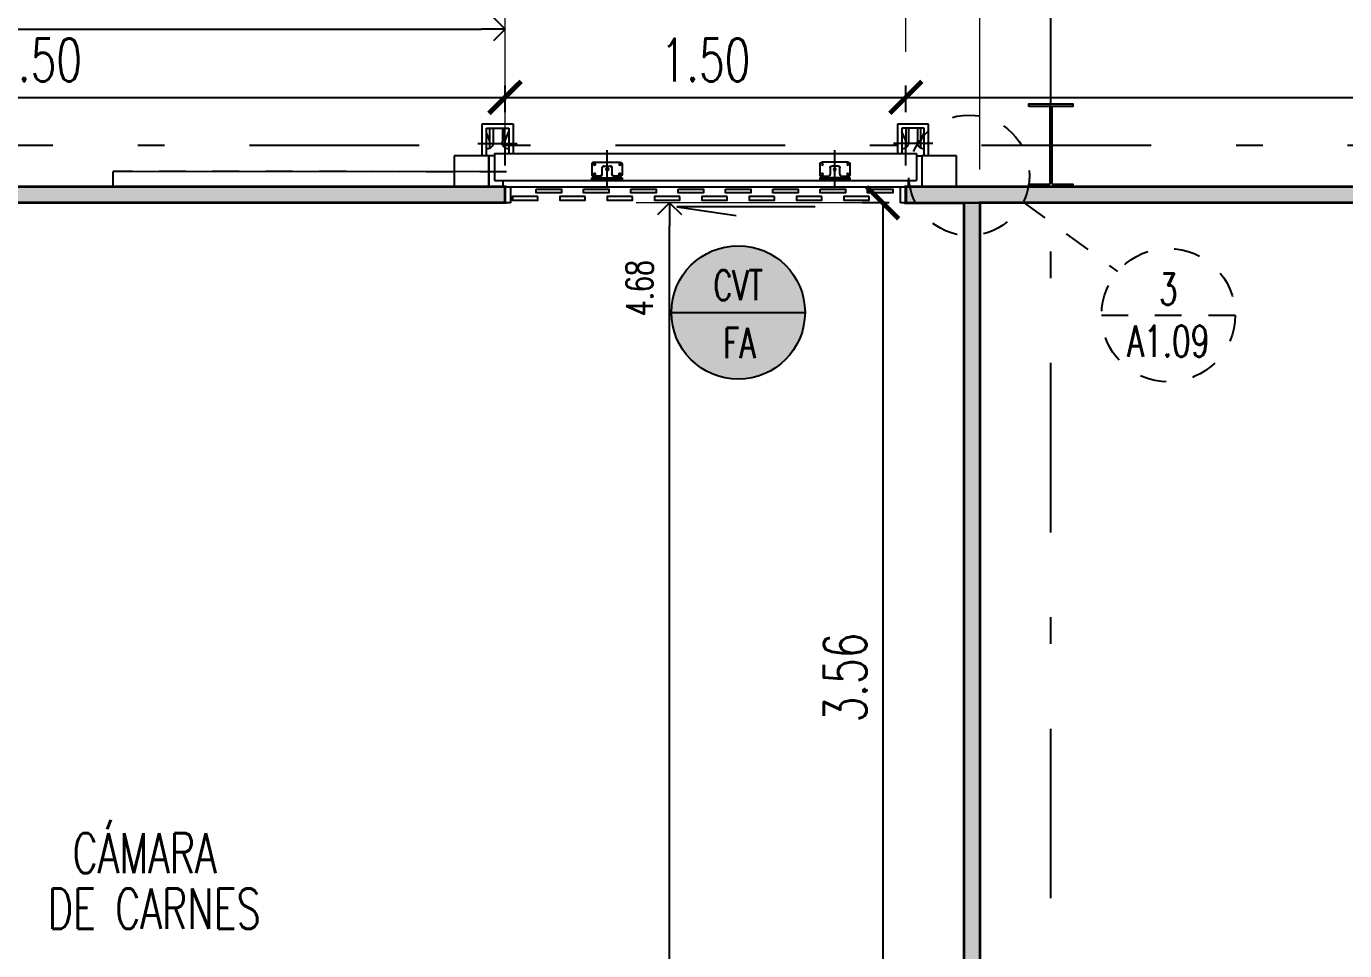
# Model space of a CAD drawing. Header units: millimetres. Extents: x -579 to 213, y -67 to 509.
# Drawn here: x -40.965 to -36.032, y 26.384 to 29.846 of the extents above; entities that cross this region are included whole.
import ezdxf
from ezdxf.enums import TextEntityAlignment as Align
from ezdxf.xclip import XClip

# ---------------------------------------------------------------- set-up
doc = ezdxf.new("R2010")
doc.units = ezdxf.units.MM
doc.header["$LTSCALE"] = 0.1
for name, pattern in [('HIDDEN', [0.375, 0.25, -0.125]), ('HIDDEN2', [0.1875, 0.125, -0.0625]), ('X REF - ANELO INST bind$0$X REF - ANELO$0$DASHDOT2', [12.7, 6.35, -3.175, 0, -3.175]), ('X REF - ANELO INST bind$0$X REF - ANELO$0$PLANO BASE ROCA II-2$0$HIDDEN', [0.375, 0.25, -0.125])]:
    doc.linetypes.add(name, pattern=pattern)
for name, color, linetype in [('00 - Carpintería Camara', 161, 'Continuous'), ('00 - EJE-DIST -X-  MUROS', 92, 'Continuous'), ('00 - EJE-DIST -Y- MUROS', 10, 'Continuous'), ('02 PCM Panel Media Tº', 132, 'Continuous'), ('A-CARPINTERIA CAMARA', 161, 'Continuous'), ('A-HATCH BLANCO', 255, 'Continuous'), ('A_SIMB_GRAL', 3, 'Continuous'), ('CARP Cámara', 161, 'Continuous'), ('X REF - ANELO INST bind$0$X REF - ANELO$0$A-CAMARA', 7, 'Continuous'), ('X REF - ANELO INST bind$0$X REF - ANELO$0$C-CÁMARA', 161, 'Continuous'), ('X REF - ANELO INST bind$0$X REF - ANELO$0$C-METALICA', 8, 'Continuous'), ('X REF - ANELO INST bind$0$X REF - ANELO$0$H-HATCH PANEL  6', 132, 'Continuous'), ('X REF - ANELO INST bind$0$X REF - ANELO$0$MET-COLUMNA METALICA', 7, 'Continuous'), ('X REF - ANELO INST bind$0$X REF - ANELO$0$MET-EJE CABRIADAS', 8, 'X REF - ANELO INST bind$0$X REF - ANELO$0$DASHDOT2'), ('X REF - ANELO INST bind$0$X REF - ANELO$0$R-NOMBRE LOCAL', 7, 'Continuous')]:
    doc.layers.add(name, color=color, linetype=linetype)
doc.styles.add('ROMANS', font='romans.shx', dxfattribs={"width": 0.7})
doc.styles.add('VAUX', font='romans.shx', dxfattribs={"width": 0.85})
doc.styles.add('X REF - ANELO INST bind$0$X REF - ANELO$0$VAUX', font='romans.shx', dxfattribs={"width": 0.85})
doc.dimstyles.new('COTA 1-100', dxfattribs={"dimtxt": 0.16, "dimasz": 0.12, "dimexe": 0.08, "dimexo": 0.08, "dimgap": 0.06, "dimtad": 1, "dimzin": 0, "dimdsep": 46, "dimtxsty": 'ROMANS', "dimblk": 'ARCHTICK', "dimcen": 0, "dimclrd": 256, "dimclre": 8, "dimclrt": 256, "dimadec": 0, "dimazin": 0, "dimtfac": 1, "dimtofl": 0, "dimtmove": 0, "dimatfit": 3, "dimldrblk": 'ARCHTICK', "dimfxl": 1, "dimtolj": 1, "dimtzin": 0, "dimlwd": -1, "dimlwe": -1, "dimarcsym": 0})
doc.dimstyles.new('Cotas Replanteo', dxfattribs={"dimscale": 2.5, "dimtxt": 0.04, "dimasz": 0.035, "dimexe": 0.05, "dimexo": 0.05, "dimgap": 0.025, "dimtad": 1, "dimjust": 2, "dimzin": 0, "dimdsep": 46, "dimtxsty": 'ROMANS', "dimblk1": 'DOT', "dimblk2": 'OPEN90', "dimsah": 1, "dimcen": 0.12, "dimse1": 1, "dimclrd": 256, "dimclre": 256, "dimclrt": 256, "dimadec": 0, "dimazin": 0, "dimtfac": 1, "dimtix": 1, "dimtmove": 0, "dimatfit": 2, "dimldrblk": 'OPEN90', "dimfxl": 0.05, "dimtolj": 1, "dimtzin": 0, "dimlwe": 9, "dimarcsym": 1})

# ---------------------------------------------------------------- blocks, each defined once
blk = doc.blocks.new('X REF - ANELO INST bind$0$X REF - ANELO$0$CMETP')
at = {"layer": 'X REF - ANELO INST bind$0$X REF - ANELO$0$MET-COLUMNA METALICA'}
blk.add_hatch(color=256, dxfattribs=at).paths.add_polyline_path([(-0.0825, 0), (-0.0825, 0.0097), (-0.0073, 0.0097, 0.414214), (-0.0029, 0.0141), (-0.0029, 0.2958, 0.414214), (-0.0073, 0.3002), (-0.0825, 0.3002), (-0.0825, 0.31), (0.0825, 0.31), (0.0825, 0.3002), (0.0073, 0.3002, 0.414214), (0.0029, 0.2958), (0.0029, 0.0141, 0.414214), (0.0073, 0.0097), (0.0825, 0.0097), (0.0825, 0)])
blk.add_lwpolyline([(0.0825, 0.3002), (0.0825, 0.31), (-0.0825, 0.31), (-0.0825, 0.3002), (-0.0073, 0.3002, -0.414214), (-0.0029, 0.2958), (-0.0029, 0.0141, -0.414214), (-0.0073, 0.0097), (-0.0825, 0.0097), (-0.0825, 0), (0.0825, 0), (0.0825, 0.0097), (0.0073, 0.0097, -0.414214), (0.0029, 0.0141), (0.0029, 0.2958, -0.414214), (0.0073, 0.3002)], format="xyb", close=True, dxfattribs=at)
blk = doc.blocks.new('X REF - ANELO INST bind$0$X REF - ANELO$0$P Cam Corred 150')
at = {"layer": 'X REF - ANELO INST bind$0$X REF - ANELO$0$A-CAMARA'}
for p, q in [((0.0599, 1.86), (0.0599, 1.66)), ((-0.0001, 1.66), (0.0599, 1.66)), ((0.0599, 0.16), (-0.0001, 0.16)), ((0.0599, -0.04), (0.0599, 0.16))]:
    blk.add_line(p, q, dxfattribs=at)
at = {"layer": 'X REF - ANELO INST bind$0$X REF - ANELO$0$C-CÁMARA'}
for p, q in [((0.0599, 1.7205), (0.0599, 1.85)), ((0.0599, 1.85), (0.1756, 1.85)), ((0.1756, 1.85), (0.1757, 1.7205)), ((0.1757, 1.745), (0.2947, 1.745)), ((0.1757, 1.729), (0.2788, 1.729)), ((0.2219, 1.7613), (0.2219, 1.6142)), ((0.2301, 1.7163), (0.2621, 1.729)), ((0.2788, 1.729), (0.2788, 1.6452)), ((0.2947, 1.745), (0.2948, 1.6292)), ((0.1757, 1.7205), (0.0599, 1.7205)), ((0.1757, 1.7205), (0.0599, 1.7205)), ((0.06, 0.1519), (0.0599, 1.7082)), ((0.1844, 1.7), (0.0836, 1.7)), ((0.0837, 0.12), (0.0836, 1.7)), ((0.1757, 1.7), (0.1757, 1.7205)), ((0.1845, 0.12), (0.1844, 1.7)), ((0.2043, 1.7163), (0.2788, 1.7163)), ((0.2788, 1.7041), (0.2287, 1.7041)), ((0.0599, 1.66), (-0.0001, 1.66)), ((-0.0001, 1.66), (-0.0001, 1.64)), ((-0.0001, 1.64), (0.0599, 1.64)), ((0.0836, 1.6682), (0.0599, 1.6682)), ((0.0599, 1.64), (0.0599, 1.66)), ((0.2788, 1.6452), (0.1844, 1.6452)), ((0.2948, 1.6292), (0.1844, 1.6292)), ((0.2061, 1.6608), (0.2788, 1.6608)), ((0.2788, 1.6701), (0.2287, 1.6701)), ((0.2287, 1.6608), (0.2662, 1.6452)), ((0.0872, 1.3383), (0.0872, 1.4515)), ((0.0872, 1.4515), (0.0931, 1.4515)), ((0.0931, 1.4515), (0.0931, 1.4285)), ((0.0991, 1.4176), (0.0991, 1.4442)), ((0.1061, 1.4511), (0.1446, 1.4511)), ((0.1516, 1.4442), (0.1516, 1.3453)), ((0.0931, 1.4285), (0.0931, 1.3613)), ((0.1088, 1.4133), (0.1303, 1.4133)), ((0.1373, 1.4063), (0.1373, 1.3835)), ((0.0931, 1.3383), (0.0872, 1.3383)), ((0.0931, 1.3613), (0.0931, 1.3383)), ((0.0991, 1.3453), (0.0991, 1.3722)), ((0.1446, 1.3383), (0.1061, 1.3383)), ((0.1303, 1.3765), (0.1088, 1.3765)), ((-0.0158, 1.321), (-0.0158, 0.8028)), ((-0.0158, 0.8028), (-0.0484, 1.0252)), ((0.0932, 0.5985), (0.0872, 0.5985)), ((0.0872, 0.5985), (0.0872, 0.4853)), ((0.0932, 0.5755), (0.0932, 0.5985)), ((0.1446, 0.5985), (0.1061, 0.5985)), ((0.0932, 0.5083), (0.0932, 0.5755)), ((0.0991, 0.5915), (0.0991, 0.5646)), ((0.1304, 0.5603), (0.1088, 0.5603)), ((0.1374, 0.5305), (0.1374, 0.5533)), ((0.1516, 0.4927), (0.1516, 0.5915)), ((0.0932, 0.4853), (0.0932, 0.5083)), ((0.0991, 0.5193), (0.0991, 0.4927)), ((0.1088, 0.5235), (0.1304, 0.5235)), ((0.0872, 0.4853), (0.0932, 0.4853)), ((0.1061, 0.4857), (0.1446, 0.4857)), ((0.222, 0.0587), (0.222, 0.2058)), ((0.0599, 0.18), (-0.0001, 0.18)), ((-0.0001, 0.18), (-0.0001, 0.16)), ((-0.0001, 0.16), (0.0599, 0.16)), ((0.0837, 0.1519), (0.06, 0.1519)), ((0.2949, 0.1908), (0.1845, 0.1908)), ((0.2789, 0.1748), (0.1845, 0.1748)), ((0.2062, 0.1592), (0.2789, 0.1592)), ((0.2288, 0.1592), (0.2663, 0.1748)), ((0.2789, 0.15), (0.2288, 0.15)), ((0.2789, 0.091), (0.2789, 0.1748)), ((0.2949, 0.075), (0.2949, 0.1908)), ((0.06, 0.0995), (0.1758, 0.0996)), ((0.1758, 0.0996), (0.06, 0.0995)), ((0.06, -0.03), (0.06, 0.0995)), ((0.1845, 0.12), (0.0837, 0.12)), ((0.1758, 0.12), (0.1758, 0.075)), ((0.1758, 0.0996), (0.1758, -0.03)), ((0.2044, 0.1037), (0.2789, 0.1037)), ((0.2789, 0.1159), (0.2288, 0.1159)), ((0.2302, 0.1037), (0.2622, 0.091)), ((0.1758, 0.091), (0.2789, 0.091)), ((0.1758, 0.075), (0.2949, 0.075)), ((0.1758, -0.03), (0.06, -0.03))]:
    blk.add_line(p, q, dxfattribs=at)
at = {"layer": 'X REF - ANELO INST bind$0$X REF - ANELO$0$C-CÁMARA', "linetype": 'X REF - ANELO INST bind$0$X REF - ANELO$0$PLANO BASE ROCA II-2$0$HIDDEN'}
for p in [(0.1163, 0.1652), (0.0601, -1.3065)]:
    blk.add_line(p, (0.1164, -1.3065), dxfattribs=at)
at = {"layer": 'X REF - ANELO INST bind$0$X REF - ANELO$0$C-CÁMARA'}
for points in [[(0.0503, 1.5162), (0.0503, 1.611), (0.0367, 1.611), (0.0367, 1.5162)], [(0.023, 1.5224), (0.023, 1.4276), (0.0094, 1.4276), (0.0094, 1.5224)], [(0.0503, 1.3391), (0.0503, 1.4339), (0.0367, 1.4339), (0.0367, 1.3391)], [(0.023, 1.3453), (0.023, 1.2505), (0.0094, 1.2505), (0.0094, 1.3453)], [(0.0503, 1.162), (0.0503, 1.2567), (0.0367, 1.2567), (0.0367, 1.162)], [(0.023, 1.1682), (0.0231, 1.0734), (0.0095, 1.0734), (0.0095, 1.1682)], [(0.0503, 0.9848), (0.0503, 1.0796), (0.0367, 1.0796), (0.0367, 0.9848)], [(0.0231, 0.9911), (0.0231, 0.8963), (0.0095, 0.8963), (0.0095, 0.9911)], [(0.0503, 0.8077), (0.0503, 0.9025), (0.0367, 0.9025), (0.0367, 0.8077)], [(0.0231, 0.814), (0.0231, 0.7192), (0.0095, 0.7192), (0.0095, 0.814)], [(0.0504, 0.6306), (0.0503, 0.7254), (0.0368, 0.7254), (0.0368, 0.6306)], [(0.0231, 0.6368), (0.0231, 0.5421), (0.0095, 0.5421), (0.0095, 0.6368)], [(0.0504, 0.4535), (0.0504, 0.5483), (0.0368, 0.5483), (0.0368, 0.4535)], [(0.0231, 0.4597), (0.0231, 0.3649), (0.0095, 0.3649), (0.0095, 0.4597)], [(0.0504, 0.2764), (0.0504, 0.3712), (0.0368, 0.3712), (0.0368, 0.2764)], [(0.0231, 0.2826), (0.0231, 0.1878), (0.0095, 0.1878), (0.0095, 0.2826)]]:
    blk.add_lwpolyline(points, close=True, dxfattribs=at)
for centre, radius in [((0.107, 1.4421), 0.00291), ((0.1437, 1.4421), 0.00291), ((0.1246, 1.3941), 0.00441), ((0.107, 1.3474), 0.00291), ((0.1437, 1.3474), 0.00291), ((0.107, 0.5895), 0.00291), ((0.1437, 0.5895), 0.00291), ((0.1246, 0.5427), 0.00441), ((0.107, 0.4947), 0.00291), ((0.1437, 0.4947), 0.00291)]:
    blk.add_circle(centre, radius, dxfattribs=at)
for centre, radius, start, end in [((0.2251, 1.7275), 0.0236, 176.3728, 278.8291), ((0.2251, 1.6467), 0.0236, 81.1796, 183.636), ((0.1108, 1.4311), 0.0179, 171.8182, 263.331), ((0.1061, 1.4442), 0.00699, 90.0044, 180.0044), ((0.1446, 1.4442), 0.00699, 0.0044, 90.0044), ((0.1303, 1.4063), 0.00699, 0.0044, 90.0044), ((0.1303, 1.3835), 0.00699, 270.0044, 0.0044), ((0.1108, 1.3587), 0.0179, 96.6777, 188.1905), ((0.1061, 1.3453), 0.00699, 180.0044, 270.0044), ((0.1446, 1.3453), 0.00699, 270.0044, 0.0044), ((0.1061, 0.5915), 0.00699, 90.0044, 180.0044), ((0.1446, 0.5915), 0.00699, 0.0044, 90.0044), ((0.1109, 0.5781), 0.0179, 171.8182, 263.331), ((0.1304, 0.5533), 0.00699, 0.0044, 90.0044), ((0.1109, 0.5058), 0.0179, 96.6777, 188.1905), ((0.1304, 0.5305), 0.00699, 270.0044, 0.0044), ((0.1061, 0.4927), 0.00699, 180.0044, 270.0044), ((0.1446, 0.4927), 0.00699, 270.0044, 0.0044), ((0.2252, 0.1733), 0.0236, 176.3728, 278.8291), ((0.2252, 0.0925), 0.0236, 81.1796, 183.636)]:
    blk.add_arc(centre, radius, start, end, dxfattribs=at)
at = {"layer": 'X REF - ANELO INST bind$0$X REF - ANELO$0$C-METALICA', "color": 8}
for p, q in [((0.0582, 1.3941), (0.1969, 1.3941)), ((0.0583, 0.5427), (0.1969, 0.5427))]:
    blk.add_line(p, q, dxfattribs=at)
blk = doc.blocks.new('X REF - ANELO INST bind$0$X REF - ANELO$0$N Local')
at = {"layer": 'X REF - ANELO INST bind$0$X REF - ANELO$0$R-NOMBRE LOCAL', "lineweight": 0, "style": 'X REF - ANELO INST bind$0$X REF - ANELO$0$VAUX', "width": 0.85}
for p in [(6337.5718, -934.4549), (6337.5718, -934.7149)]:
    blk.add_attdef('NOMBRE', text='', height=0.1823, dxfattribs=at).set_placement(p, align=Align.CENTER)
blk = doc.blocks.new('X REF - ANELO INST bind$0$X REF - ANELO')
at = {"layer": 'X REF - ANELO INST bind$0$X REF - ANELO$0$H-HATCH PANEL  6'}
for points in [[(-42.6164, 29.1852), (-42.6771, 29.2452), (-39.1739, 29.2451), (-39.1739, 29.185)], [(-37.6739, 29.1847), (-37.6739, 29.2447), (-31.5964, 29.2447), (-31.5964, 29.1847)], [(-37.3963, 25.6294), (-37.4563, 25.6294), (-37.4564, 29.185), (-37.3964, 29.185)]]:
    blk.add_hatch(color=256, dxfattribs=at).paths.add_polyline_path(points)
at = {"layer": 'X REF - ANELO INST bind$0$X REF - ANELO$0$A-CAMARA'}
for points in [[(-42.6164, 29.1852), (-42.6164, 29.1852), (-42.6164, 29.1852), (-42.6771, 29.2452), (-42.6771, 29.2452), (-42.6771, 29.2452), (-39.1739, 29.2451), (-39.1739, 29.2451), (-39.1739, 29.185), (-39.1739, 29.185), (-42.6164, 29.1852)], [(-37.6739, 29.1847), (-37.6739, 29.1847), (-37.6739, 29.1847), (-37.6739, 29.2447), (-37.6739, 29.2447), (-37.6739, 29.2447), (-31.5964, 29.2447), (-31.5964, 29.2447), (-31.5964, 29.1847), (-31.5964, 29.1847), (-37.6739, 29.1847)], [(-37.3963, 25.6294), (-37.3963, 25.6294), (-37.3963, 25.6294), (-37.4563, 25.6294), (-37.4563, 25.6294), (-37.4563, 25.6294), (-37.4564, 29.185), (-37.4564, 29.185), (-37.3964, 29.185), (-37.3964, 29.185), (-37.3963, 25.6294)]]:
    blk.add_lwpolyline(points, dxfattribs=at)
at = {"layer": 'X REF - ANELO INST bind$0$X REF - ANELO$0$C-CÁMARA'}
for p, q in [((-39.2139, 29.3696), (-37.6339, 29.3695)), ((-38.8483, 29.2912), (-38.8483, 29.3297)), ((-38.8413, 29.3367), (-38.7424, 29.3367)), ((-38.8104, 29.2939), (-38.8104, 29.3155)), ((-38.8034, 29.3225), (-38.7806, 29.3225)), ((-38.7736, 29.3155), (-38.7736, 29.2939)), ((-38.7354, 29.3297), (-38.7354, 29.2912)), ((-40.6405, 29.2452), (-40.6405, 29.3015)), ((-39.1688, 29.3014), (-40.6405, 29.3015)), ((-39.2139, 29.2688), (-37.6339, 29.2687)), ((-38.8486, 29.2723), (-38.8486, 29.2783)), ((-38.8486, 29.2783), (-38.8256, 29.2783)), ((-38.7354, 29.2723), (-38.8486, 29.2723)), ((-38.8147, 29.2842), (-38.8413, 29.2842)), ((-38.8256, 29.2783), (-38.7584, 29.2783)), ((-38.7424, 29.2842), (-38.7694, 29.2842)), ((-39.1539, 29.245), (-39.1539, 29.185)), ((-37.6939, 29.245), (-37.6739, 29.245)), ((-37.6939, 29.185), (-37.6939, 29.245)), ((-39.1539, 29.185), (-39.1739, 29.185)), ((-38.5311, 29.1693), (-38.3088, 29.1367)), ((-37.6739, 29.185), (-37.6939, 29.185))]:
    blk.add_line(p, q, dxfattribs=at)
for points in [[(-39.0513, 29.2082), (-39.1461, 29.2082), (-39.1461, 29.1946), (-39.0513, 29.1946)], [(-39.0576, 29.2355), (-38.9628, 29.2355), (-38.9628, 29.2219), (-39.0576, 29.2219)], [(-38.8742, 29.2082), (-38.969, 29.2082), (-38.969, 29.1946), (-38.8742, 29.1946)], [(-38.8805, 29.2355), (-38.7857, 29.2355), (-38.7857, 29.2219), (-38.8805, 29.2219)], [(-38.6971, 29.2082), (-38.7919, 29.2082), (-38.7919, 29.1946), (-38.6971, 29.1946)], [(-38.7033, 29.2355), (-38.6085, 29.2354), (-38.6085, 29.2219), (-38.7033, 29.2219)], [(-38.52, 29.2082), (-38.6148, 29.2082), (-38.6148, 29.1946), (-38.52, 29.1946)], [(-38.5262, 29.2354), (-38.4314, 29.2354), (-38.4314, 29.2218), (-38.5262, 29.2218)], [(-38.3429, 29.2082), (-38.4377, 29.2082), (-38.4377, 29.1946), (-38.3429, 29.1946)], [(-38.3491, 29.2354), (-38.2543, 29.2354), (-38.2543, 29.2218), (-38.3491, 29.2218)], [(-38.1658, 29.2081), (-38.2606, 29.2082), (-38.2606, 29.1946), (-38.1658, 29.1946)], [(-38.172, 29.2354), (-38.0772, 29.2354), (-38.0772, 29.2218), (-38.172, 29.2218)], [(-37.9887, 29.2081), (-38.0834, 29.2081), (-38.0834, 29.1945), (-37.9887, 29.1945)], [(-37.9949, 29.2354), (-37.9001, 29.2354), (-37.9001, 29.2218), (-37.9949, 29.2218)], [(-37.8115, 29.2081), (-37.9063, 29.2081), (-37.9063, 29.1945), (-37.8115, 29.1945)], [(-37.8178, 29.2354), (-37.723, 29.2354), (-37.723, 29.2218), (-37.8178, 29.2218)]]:
    blk.add_lwpolyline(points, close=True, dxfattribs=at)
for centre, radius in [((-38.8392, 29.3288), 0.00291), ((-38.7913, 29.3097), 0.00441), ((-38.8392, 29.2921), 0.00291), ((-38.7445, 29.2921), 0.00291)]:
    blk.add_circle(centre, radius, dxfattribs=at)
for centre, radius, start, end in [((-38.8413, 29.3297), 0.00699, 89.9956, 179.9956), ((-38.8034, 29.3155), 0.00699, 89.9956, 179.9956), ((-38.7806, 29.3155), 0.00699, 359.9956, 89.9956), ((-38.8413, 29.2912), 0.00699, 179.9956, 269.9956), ((-38.8282, 29.296), 0.0179, 261.8095, 353.3223), ((-38.7559, 29.296), 0.0179, 186.669, 278.1818), ((-38.7424, 29.2912), 0.00699, 269.9956, 359.9956)]:
    blk.add_arc(centre, radius, start, end, dxfattribs=at)
at = {"layer": 'X REF - ANELO INST bind$0$X REF - ANELO$0$MET-EJE CABRIADAS'}
for p, q in [((-37.1307, -0.8196, 0.0194), (-37.1307, 42.1212, 0.0194)), ((1.6043, 29.3999), (-54.2799, 29.3999))]:
    blk.add_line(p, q, dxfattribs=at)
at = {"xscale": -1, "rotation": 270}
blk.add_blockref('X REF - ANELO INST bind$0$X REF - ANELO$0$P Cam Corred 150', (-39.3339, 29.1851), dxfattribs=at)
ref = blk.add_blockref('X REF - ANELO INST bind$0$X REF - ANELO$0$N Local', (5029.5705, 774.2384), dxfattribs=dict(xscale=-0.7999999999999545, yscale=0.8000000000000114, zscale=0.8))
ref.add_attrib('NOMBRE', 'CÁMARA ', dxfattribs={"layer": 'X REF - ANELO INST bind$0$X REF - ANELO$0$R-NOMBRE LOCAL', "lineweight": 0, "height": 0.15, "style": 'X REF - ANELO INST bind$0$X REF - ANELO$0$VAUX', "width": 0.7}).set_placement((-40.4869, 26.6745), align=Align.CENTER)
ref.add_attrib('NOMBRE', 'DE CARNES', dxfattribs={"layer": 'X REF - ANELO INST bind$0$X REF - ANELO$0$R-NOMBRE LOCAL', "lineweight": 0, "height": 0.15, "style": 'X REF - ANELO INST bind$0$X REF - ANELO$0$VAUX', "width": 0.7}).set_placement((-40.4869, 26.4665), align=Align.CENTER)
at = {"layer": 'X REF - ANELO INST bind$0$X REF - ANELO$0$MET-COLUMNA METALICA', "xscale": -1}
blk.add_blockref('X REF - ANELO INST bind$0$X REF - ANELO$0$CMETP', (-37.1308, 29.245, 0.0003), dxfattribs=at)
blk = doc.blocks.new('X REF - ANELO INST bind')
ref = blk.add_blockref('X REF - ANELO INST bind$0$X REF - ANELO', (0, 0))
XClip(ref).set_block_clipping_path([(-76.9680737415, -24.7711317477), (92.9860355418, 61.1669630168)])
blk = doc.blocks.new('_ArchTick')
at = {"color": 0, "linetype": 'ByBlock', "const_width": 0.15}
blk.add_lwpolyline([(-0.5, -0.5), (0.5, 0.5)], dxfattribs=at)
blk = doc.blocks.new('*D34')
at = {"layer": '02 PCM Panel Media Tº', "color": 8, "linetype": 'HIDDEN', "transparency": 16777216}
for p, q in [((-42.6771, 29.3245), (-42.6771, 29.6597)), ((-39.1739, 29.3242), (-39.1739, 29.6597))]:
    blk.add_line(p, q, dxfattribs=at)
at = {"layer": '02 PCM Panel Media Tº', "transparency": 16777216}
blk.add_line((-42.6771, 29.5797), (-39.1739, 29.5797), dxfattribs=at)
at = {"layer": 'Defpoints', "color": 0, "transparency": 16777216}
for p in [(-39.1739, 29.5797), (-42.6771, 29.2445), (-39.1739, 29.2442)]:
    blk.add_point(p, dxfattribs=at)
at = {"layer": '02 PCM Panel Media Tº', "transparency": 16777216, "xscale": 0.12, "yscale": 0.12, "zscale": 0.12, "rotation": 180}
blk.add_blockref('_ArchTick', (-42.6771, 29.5797), dxfattribs=at)
at = {"layer": '02 PCM Panel Media Tº', "transparency": 16777216, "xscale": 0.12, "yscale": 0.12, "zscale": 0.12}
blk.add_blockref('_ArchTick', (-39.1739, 29.5797), dxfattribs=at)
at = {"layer": '02 PCM Panel Media Tº', "transparency": 16777216, "insert": (-40.9255, 29.7197), "char_height": 0.16, "attachment_point": 5, "style": 'ROMANS'}
blk.add_mtext('\\A1;3.50', dxfattribs=at)
blk = doc.blocks.new('*D35')
at = {"layer": '00 - Carpintería Camara', "color": 8, "linetype": 'HIDDEN', "transparency": 16777216}
for p, q in [((-39.1739, 29.3242), (-39.1739, 29.6597)), ((-37.6739, 29.3247), (-37.6739, 29.6597))]:
    blk.add_line(p, q, dxfattribs=at)
at = {"layer": '00 - Carpintería Camara', "transparency": 16777216}
blk.add_line((-39.1739, 29.5797), (-37.6739, 29.5797), dxfattribs=at)
at = {"layer": 'Defpoints', "color": 0, "transparency": 16777216}
for p in [(-37.6739, 29.5797), (-39.1739, 29.2442), (-37.6739, 29.2447)]:
    blk.add_point(p, dxfattribs=at)
at = {"layer": '00 - Carpintería Camara', "transparency": 16777216, "xscale": 0.12, "yscale": 0.12, "zscale": 0.12, "rotation": 180}
blk.add_blockref('_ArchTick', (-39.1739, 29.5797), dxfattribs=at)
at = {"layer": '00 - Carpintería Camara', "transparency": 16777216, "xscale": 0.12, "yscale": 0.12, "zscale": 0.12}
blk.add_blockref('_ArchTick', (-37.6739, 29.5797), dxfattribs=at)
at = {"layer": '00 - Carpintería Camara', "transparency": 16777216, "insert": (-38.4239, 29.7197), "char_height": 0.16, "attachment_point": 5, "style": 'ROMANS'}
blk.add_mtext('\\A1;1.50', dxfattribs=at)
blk = doc.blocks.new('*D36')
at = {"layer": '02 PCM Panel Media Tº', "color": 8, "linetype": 'HIDDEN', "transparency": 16777216}
for p, q in [((-37.6739, 29.3247), (-37.6739, 29.6597)), ((-31.5964, 29.3247), (-31.5964, 29.6597))]:
    blk.add_line(p, q, dxfattribs=at)
at = {"layer": '02 PCM Panel Media Tº', "transparency": 16777216}
blk.add_line((-37.6739, 29.5797), (-31.5964, 29.5797), dxfattribs=at)
at = {"layer": 'Defpoints', "color": 0, "transparency": 16777216}
for p in [(-31.5964, 29.5797), (-37.6739, 29.2447), (-31.5964, 29.2447)]:
    blk.add_point(p, dxfattribs=at)
at = {"layer": '02 PCM Panel Media Tº', "transparency": 16777216, "xscale": 0.12, "yscale": 0.12, "zscale": 0.12, "rotation": 180}
blk.add_blockref('_ArchTick', (-37.6739, 29.5797), dxfattribs=at)
at = {"layer": '02 PCM Panel Media Tº', "transparency": 16777216, "xscale": 0.12, "yscale": 0.12, "zscale": 0.12}
blk.add_blockref('_ArchTick', (-31.5964, 29.5797), dxfattribs=at)
at = {"layer": '02 PCM Panel Media Tº', "transparency": 16777216, "insert": (-34.6352, 29.7197), "char_height": 0.16, "attachment_point": 5, "style": 'ROMANS'}
blk.add_mtext('\\A1;6.08', dxfattribs=at)
blk = doc.blocks.new('*D109')
at = {"layer": '02 PCM Panel Media Tº', "color": 8, "linetype": 'HIDDEN', "transparency": 16777216}
for p, q in [((-37.5363, 29.1847), (-37.8406, 29.1847)), ((-37.5363, 25.6294), (-37.8406, 25.6294))]:
    blk.add_line(p, q, dxfattribs=at)
at = {"layer": '02 PCM Panel Media Tº', "transparency": 16777216}
blk.add_line((-37.7606, 29.1847), (-37.7606, 25.6294), dxfattribs=at)
at = {"layer": 'Defpoints', "color": 0, "transparency": 16777216}
for p in [(-37.4563, 29.1847), (-37.7606, 25.6294), (-37.4563, 25.6294)]:
    blk.add_point(p, dxfattribs=at)
at = {"layer": '02 PCM Panel Media Tº', "transparency": 16777216, "xscale": 0.12, "yscale": 0.12, "zscale": 0.12}
for p, rotation in [((-37.7606, 29.1847), 90), ((-37.7606, 25.6294), 270)]:
    blk.add_blockref('_ArchTick', p, dxfattribs=dict(at, rotation=rotation))
at = {"layer": '02 PCM Panel Media Tº', "transparency": 16777216, "insert": (-37.9006, 27.407), "char_height": 0.16, "attachment_point": 5, "rotation": 90, "style": 'ROMANS'}
blk.add_mtext('\\A1;3.56', dxfattribs=at)
blk = doc.blocks.new('_Dot')
at = {"color": 0, "linetype": 'ByBlock', "lineweight": -2}
blk.add_line((-0.5, 0), (-1, 0), dxfattribs=at)
at = {"color": 0, "linetype": 'ByBlock', "const_width": 0.5}
blk.add_lwpolyline([(-0.25, 0, 1), (0.25, 0, 1)], format="xyb", close=True, dxfattribs=at)
blk = doc.blocks.new('_Open90')
at = {"color": 0, "linetype": 'ByBlock', "lineweight": -2}
for p, q in [((0, 0), (-1, 0)), ((-0.5, 0.5), (0, 0)), ((0, 0), (-0.5, -0.5))]:
    blk.add_line(p, q, dxfattribs=at)
blk = doc.blocks.new('*D183')
at = {"layer": '00 - EJE-DIST -X-  MUROS', "lineweight": 9, "transparency": 16777216}
blk.add_line((-37.7989, 29.1847), (-38.6828, 29.1847), dxfattribs=at)
at = {"layer": '00 - EJE-DIST -X-  MUROS', "lineweight": -2, "transparency": 16777216}
blk.add_line((-38.5578, 24.5874), (-38.5578, 29.0972), dxfattribs=at)
at = {"layer": 'Defpoints', "color": 0, "transparency": 16777216}
for p in [(-38.5578, 29.1847), (-37.6739, 29.1847), (-38.3721, 24.4999)]:
    blk.add_point(p, dxfattribs=at)
at = {"layer": '00 - EJE-DIST -X-  MUROS', "lineweight": -2, "transparency": 16777216, "xscale": 0.08750000000000001, "yscale": 0.08750000000000001, "zscale": 0.08750000000000001}
for name, p, rotation in [('_Open90', (-38.5578, 29.1847), 90), ('_Dot', (-38.5578, 24.4999), 270)]:
    blk.add_blockref(name, p, dxfattribs=dict(at, rotation=rotation))
at = {"layer": '00 - EJE-DIST -X-  MUROS', "transparency": 16777216, "insert": (-38.6703, 28.8656), "char_height": 0.1, "attachment_point": 5, "rotation": 90, "style": 'ROMANS'}
blk.add_mtext('\\A1;4.68', dxfattribs=at)
blk = doc.blocks.new('*D210')
at = {"layer": '00 - EJE-DIST -Y- MUROS', "lineweight": 9, "transparency": 16777216}
blk.add_line((-39.1739, 29.3692), (-39.1739, 29.9598), dxfattribs=at)
at = {"layer": '00 - EJE-DIST -Y- MUROS', "lineweight": -2, "transparency": 16777216}
blk.add_line((-42.3476, 29.8348), (-39.2614, 29.8348), dxfattribs=at)
at = {"layer": 'Defpoints', "color": 0, "transparency": 16777216}
for p in [(-39.1739, 29.8348), (-42.4351, 29.5797), (-39.1739, 29.2442)]:
    blk.add_point(p, dxfattribs=at)
at = {"layer": '00 - EJE-DIST -Y- MUROS', "lineweight": -2, "transparency": 16777216, "xscale": 0.08750000000000001, "yscale": 0.08750000000000001, "zscale": 0.08750000000000001, "rotation": 180}
blk.add_blockref('_Dot', (-42.4351, 29.8348), dxfattribs=at)
at = {"layer": '00 - EJE-DIST -Y- MUROS', "lineweight": -2, "transparency": 16777216, "xscale": 0.08750000000000001, "yscale": 0.08750000000000001, "zscale": 0.08750000000000001}
blk.add_blockref('_Open90', (-39.1739, 29.8348), dxfattribs=at)
at = {"layer": '00 - EJE-DIST -Y- MUROS', "transparency": 16777216, "insert": (-39.4931, 29.9473), "char_height": 0.1, "attachment_point": 5, "style": 'ROMANS'}
blk.add_mtext('\\A1;3.26', dxfattribs=at)
blk = doc.blocks.new('*D211')
at = {"layer": '00 - EJE-DIST -Y- MUROS', "lineweight": 9, "transparency": 16777216}
blk.add_line((-37.6739, 29.7506), (-37.6739, 30.3198), dxfattribs=at)
at = {"layer": '00 - EJE-DIST -Y- MUROS', "lineweight": -2, "transparency": 16777216}
blk.add_line((-42.3476, 30.1948), (-37.7614, 30.1948), dxfattribs=at)
at = {"layer": 'Defpoints', "color": 0, "transparency": 16777216}
for p in [(-37.6739, 30.1948), (-42.4351, 29.9397), (-37.6739, 29.6256)]:
    blk.add_point(p, dxfattribs=at)
at = {"layer": '00 - EJE-DIST -Y- MUROS', "lineweight": -2, "transparency": 16777216, "xscale": 0.08750000000000001, "yscale": 0.08750000000000001, "zscale": 0.08750000000000001, "rotation": 180}
blk.add_blockref('_Dot', (-42.4351, 30.1948), dxfattribs=at)
at = {"layer": '00 - EJE-DIST -Y- MUROS', "lineweight": -2, "transparency": 16777216, "xscale": 0.08750000000000001, "yscale": 0.08750000000000001, "zscale": 0.08750000000000001}
blk.add_blockref('_Open90', (-37.6739, 30.1948), dxfattribs=at)
at = {"layer": '00 - EJE-DIST -Y- MUROS', "transparency": 16777216, "insert": (-37.9931, 30.3073), "char_height": 0.1, "attachment_point": 5, "style": 'ROMANS'}
blk.add_mtext('\\A1;4.76', dxfattribs=at)
blk = doc.blocks.new('*D214')
at = {"layer": '00 - EJE-DIST -Y- MUROS', "lineweight": 9, "transparency": 16777216}
blk.add_line((-37.3964, 29.31), (-37.3964, 30.6798), dxfattribs=at)
at = {"layer": '00 - EJE-DIST -Y- MUROS', "lineweight": -2, "transparency": 16777216}
blk.add_line((-42.3476, 30.5548), (-37.4839, 30.5548), dxfattribs=at)
at = {"layer": 'Defpoints', "color": 0, "transparency": 16777216}
for p in [(-37.3964, 30.5548), (-42.4351, 30.2997), (-37.3964, 29.185)]:
    blk.add_point(p, dxfattribs=at)
at = {"layer": '00 - EJE-DIST -Y- MUROS', "lineweight": -2, "transparency": 16777216, "xscale": 0.08750000000000001, "yscale": 0.08750000000000001, "zscale": 0.08750000000000001, "rotation": 180}
blk.add_blockref('_Dot', (-42.4351, 30.5548), dxfattribs=at)
at = {"layer": '00 - EJE-DIST -Y- MUROS', "lineweight": -2, "transparency": 16777216, "xscale": 0.08750000000000001, "yscale": 0.08750000000000001, "zscale": 0.08750000000000001}
blk.add_blockref('_Open90', (-37.3964, 30.5548), dxfattribs=at)
at = {"layer": '00 - EJE-DIST -Y- MUROS', "transparency": 16777216, "insert": (-37.7172, 30.6673), "char_height": 0.1, "attachment_point": 5, "style": 'ROMANS'}
blk.add_mtext('\\A1;5.04', dxfattribs=at)
blk = doc.blocks.new('det3')
at = {"layer": 'A_SIMB_GRAL', "linetype": 'HIDDEN2', "ltscale": 0.0005}
blk.add_line((-0.25, 0), (0.25, 0), dxfattribs=at)
blk.add_circle((0, 0), 0.25, dxfattribs=at)
at = {"layer": 'A_SIMB_GRAL', "color": 2, "linetype": 'Continuous', "insert": (0, 0), "char_height": 0.11664, "width": 1.185597, "attachment_point": 5, "style": 'ROMANS'}
blk.add_mtext('3\\PA1.09', dxfattribs=at)
blk = doc.blocks.new('PPC')
h = blk.add_hatch(color=255)
edge = h.paths.add_edge_path()
edge.add_arc((731.7073, 1092.022), 0.4, 0, 360)
blk = doc.blocks.new('CC')
at = {"layer": 'CARP Cámara'}
blk.add_line((4035.2486, -1231.5134), (4036.0486, -1231.5134), dxfattribs=at)
blk.add_circle((4035.6486, -1231.5134), 0.4, dxfattribs=at)
at = {"layer": 'A-HATCH BLANCO'}
blk.add_blockref('PPC', (3303.9413, -2323.5354), dxfattribs=at)
at = {"layer": 'CARP Cámara', "style": 'VAUX', "width": 0.85}
for tag, p in [('XXX', (4035.6486, -1231.3508)), ('FA', (4035.6563, -1231.6966))]:
    blk.add_attdef(tag, text='', height=0.1818, dxfattribs=at).set_placement(p, align=Align.MIDDLE_CENTER)
blk = doc.blocks.new('CVT')
ref = blk.add_blockref('CC', (0.3739, -3.7439))
ref.add_attrib('XXX', 'CVT', dxfattribs={"layer": 'A-CARPINTERIA CAMARA', "height": 0.18, "style": 'VAUX', "width": 0.7}).set_placement((4036.0225, -1235.0947), align=Align.MIDDLE_CENTER)
ref.add_attrib('FA', 'FA', dxfattribs={"layer": 'A-CARPINTERIA CAMARA', "height": 0.18, "style": 'VAUX', "width": 0.7}).set_placement((4036.0303, -1235.4405), align=Align.MIDDLE_CENTER)

msp = doc.modelspace()

# ---------------------------------------------------------------- linework, layer by layer
at = {"layer": '02 PCM Panel Media Tº', "const_width": 0.01}
for points in [[(-37.3964, 22.5201), (-37.4564, 22.5201), (-37.4564, 24.2881), (-42.6163, 24.2881), (-42.6163, 23.0557), (-42.6764, 23.0557), (-42.6771, 29.2452), (-39.1739, 29.2451), (-39.1739, 29.185), (-42.6164, 29.185), (-42.6163, 24.3481), (-37.4564, 24.3481), (-37.4564, 24.4302), (-37.3962, 24.4302), (-37.396, 22.5201)], [(-37.6739, 29.2447), (-31.5964, 29.2447), (-31.5964, 29.1847), (-37.3964, 29.185), (-37.3964, 25.6294), (-37.4563, 25.6294), (-37.4563, 29.1847), (-37.6739, 29.1847), (-37.6739, 29.2447)]]:
    msp.add_lwpolyline(points, dxfattribs=at)
at = {"layer": 'A_SIMB_GRAL', "linetype": 'HIDDEN2', "ltscale": 0.0005}
msp.add_line((-37.2347, 29.1877), (-36.8812, 28.9271, 0.0086), dxfattribs=at)
msp.add_circle((-37.4371, 29.2878), 0.2257, dxfattribs=at)

# ---------------------------------------------------------------- block references
for name, p in [('X REF - ANELO INST bind', (0, 0)), ('det3', (-36.6917, 28.7641, 0.0086))]:
    msp.add_blockref(name, p)
at = {"layer": 'CARP Cámara', "xscale": 0.6250000000003381, "yscale": 0.6250000000003381, "zscale": 0.6250000000003381}
msp.add_blockref('CVT', (-2560.8153, 800.8101), dxfattribs=at)

# ---------------------------------------------------------------- dimensions: what is measured, and where the dimension line sits
at = {"layer": '00 - Carpintería Camara'}
dim = msp.add_linear_dim(base=(-37.6739, 29.5797), p1=(-39.1739, 29.2442), p2=(-37.6739, 29.2447), dimstyle='COTA 1-100', dxfattribs=at)
dim.commit()
dim.dimension.update_dxf_attribs({"geometry": '*D35', "text_midpoint": (-38.4239, 29.7197)})
at = {"layer": '00 - EJE-DIST -X-  MUROS'}
dim = msp.add_linear_dim(base=(-38.5578, 29.1847), p1=(-38.3721, 24.4999), p2=(-37.6739, 29.1847), angle=90, dimstyle='Cotas Replanteo', dxfattribs=at)
dim.commit()
dim.dimension.update_dxf_attribs({"geometry": '*D183', "text_midpoint": (-38.6703, 28.8656)})
at = {"layer": '00 - EJE-DIST -Y- MUROS'}
for base, p1, p2, picture, middle in [((-37.3964, 30.5548), (-42.4351, 30.2997), (-37.3964, 29.185), '*D214', (-37.7172, 30.6673)), ((-37.6739, 30.1948), (-42.4351, 29.9397), (-37.6739, 29.6256), '*D211', (-37.9931, 30.3073)), ((-39.1739, 29.8348), (-42.4351, 29.5797), (-39.1739, 29.2442), '*D210', (-39.4931, 29.9473))]:
    dim = msp.add_linear_dim(base=base, p1=p1, p2=p2, dimstyle='Cotas Replanteo', dxfattribs=at)
    dim.commit()
    dim.dimension.update_dxf_attribs({"geometry": picture, "text_midpoint": middle})
at = {"layer": '02 PCM Panel Media Tº'}
for base, p1, p2, picture, middle in [((-39.1739, 29.5797), (-42.6771, 29.2445), (-39.1739, 29.2442), '*D34', (-40.9255, 29.7197)), ((-31.5964, 29.5797), (-37.6739, 29.2447), (-31.5964, 29.2447), '*D36', (-34.6352, 29.7197))]:
    dim = msp.add_linear_dim(base=base, p1=p1, p2=p2, dimstyle='COTA 1-100', dxfattribs=at)
    dim.commit()
    dim.dimension.update_dxf_attribs({"geometry": picture, "text_midpoint": middle})
dim = msp.add_linear_dim(base=(-37.7606, 25.6294), p1=(-37.4563, 29.1847), p2=(-37.4563, 25.6294), angle=90, dimstyle='COTA 1-100', dxfattribs=at)
dim.commit()
dim.dimension.update_dxf_attribs({"geometry": '*D109', "text_midpoint": (-37.9006, 27.407)})

doc.saveas('drawing.dxf')
